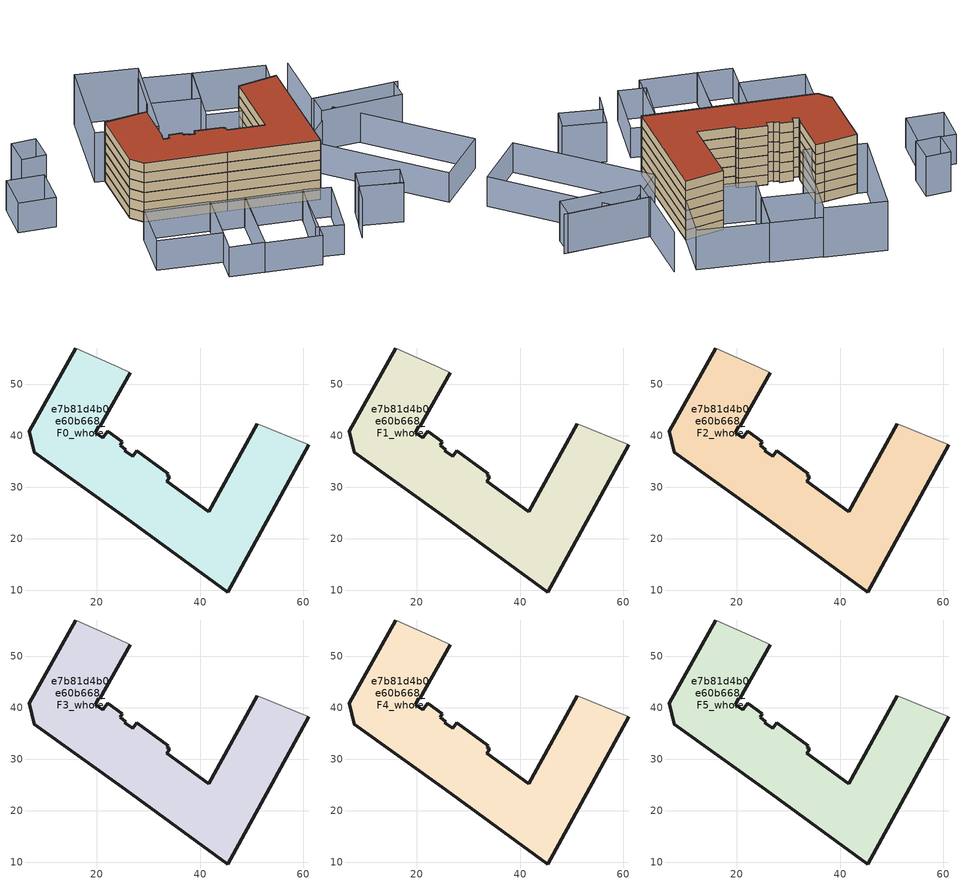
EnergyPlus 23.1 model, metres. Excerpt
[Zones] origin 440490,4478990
e7b81d4b0e60b668_F0_whole
 floor ground (EU_floor_Construction): 45.41,9.68 61.04,38.27 51.06,42.31 41.72,25.24 33.57,31.15 34.09,31.9 33.64,32.26 33.85,32.6 27.71,37.05 26.91,35.96 25.42,37.06 25.61,37.3 24.51,38.16 24.91,38.76 22.06,40.83 21.12,39.58 19.7,40.59 20.39,41.78 20.56,41.7 26.49,52.22 24.2,53.25 15.86,56.99 6.9,40.83 7.89,36.81 25.55,24.11 z0
 wall outside (EU_wall_Construction): 26.49,52.22 20.56,41.7 20.39,41.78 19.7,40.59 21.12,39.58 22.06,40.83 24.91,38.76 24.51,38.16 25.61,37.3 25.42,37.06 26.91,35.96 27.71,37.05 33.85,32.6 33.64,32.26 34.09,31.9 33.57,31.15 41.72,25.24 51.06,42.31 / 61.04,38.27 45.41,9.68 25.55,24.11 7.89,36.81 6.9,40.83 15.86,56.99 z0:3
 wall adiabatic (EU_wall_Construction): 51.06,42.31 61.04,38.27 / 15.86,56.99 24.2,53.25 26.49,52.22 z0:3
e7b81d4b0e60b668_F1_whole
 floor to e7b81d4b0e60b668_F0_whole (EU_floor_Construction): 45.41,9.68 61.04,38.27 51.06,42.31 41.72,25.24 33.57,31.15 34.09,31.9 33.64,32.26 33.85,32.6 27.71,37.05 26.91,35.96 25.42,37.06 25.61,37.3 24.51,38.16 24.91,38.76 22.06,40.83 21.12,39.58 19.7,40.59 20.39,41.78 20.56,41.7 26.49,52.22 24.2,53.25 15.86,56.99 6.9,40.83 7.89,36.81 25.55,24.11 z3
 wall outside (EU_wall_Construction): 26.49,52.22 20.56,41.7 20.39,41.78 19.7,40.59 21.12,39.58 22.06,40.83 24.91,38.76 24.51,38.16 25.61,37.3 25.42,37.06 26.91,35.96 27.71,37.05 33.85,32.6 33.64,32.26 34.09,31.9 33.57,31.15 41.72,25.24 51.06,42.31 / 61.04,38.27 45.41,9.68 25.55,24.11 7.89,36.81 6.9,40.83 15.86,56.99 z3:6
 wall adiabatic (EU_wall_Construction): 51.06,42.31 61.04,38.27 / 15.86,56.99 24.2,53.25 26.49,52.22 z3:6
e7b81d4b0e60b668_F2_whole
 floor to e7b81d4b0e60b668_F1_whole (EU_floor_Construction): 45.41,9.68 61.04,38.27 51.06,42.31 41.72,25.24 33.57,31.15 34.09,31.9 33.64,32.26 33.85,32.6 27.71,37.05 26.91,35.96 25.42,37.06 25.61,37.3 24.51,38.16 24.91,38.76 22.06,40.83 21.12,39.58 19.7,40.59 20.39,41.78 20.56,41.7 26.49,52.22 24.2,53.25 15.86,56.99 6.9,40.83 7.89,36.81 25.55,24.11 z6
 wall outside (EU_wall_Construction): 26.49,52.22 20.56,41.7 20.39,41.78 19.7,40.59 21.12,39.58 22.06,40.83 24.91,38.76 24.51,38.16 25.61,37.3 25.42,37.06 26.91,35.96 27.71,37.05 33.85,32.6 33.64,32.26 34.09,31.9 33.57,31.15 41.72,25.24 51.06,42.31 / 61.04,38.27 45.41,9.68 25.55,24.11 7.89,36.81 6.9,40.83 15.86,56.99 z6:9
 wall adiabatic (EU_wall_Construction): 51.06,42.31 61.04,38.27 / 15.86,56.99 24.2,53.25 26.49,52.22 z6:9
e7b81d4b0e60b668_F3_whole
 floor to e7b81d4b0e60b668_F2_whole (EU_floor_Construction): 45.41,9.68 61.04,38.27 51.06,42.31 41.72,25.24 33.57,31.15 34.09,31.9 33.64,32.26 33.85,32.6 27.71,37.05 26.91,35.96 25.42,37.06 25.61,37.3 24.51,38.16 24.91,38.76 22.06,40.83 21.12,39.58 19.7,40.59 20.39,41.78 20.56,41.7 26.49,52.22 24.2,53.25 15.86,56.99 6.9,40.83 7.89,36.81 25.55,24.11 z9
 wall outside (EU_wall_Construction): 26.49,52.22 20.56,41.7 20.39,41.78 19.7,40.59 21.12,39.58 22.06,40.83 24.91,38.76 24.51,38.16 25.61,37.3 25.42,37.06 26.91,35.96 27.71,37.05 33.85,32.6 33.64,32.26 34.09,31.9 33.57,31.15 41.72,25.24 51.06,42.31 / 61.04,38.27 45.41,9.68 25.55,24.11 7.89,36.81 6.9,40.83 15.86,56.99 z9:12
 wall adiabatic (EU_wall_Construction): 51.06,42.31 61.04,38.27 / 15.86,56.99 24.2,53.25 26.49,52.22 z9:12
e7b81d4b0e60b668_F4_whole
 floor to e7b81d4b0e60b668_F3_whole (EU_floor_Construction): 45.41,9.68 61.04,38.27 51.06,42.31 41.72,25.24 33.57,31.15 34.09,31.9 33.64,32.26 33.85,32.6 27.71,37.05 26.91,35.96 25.42,37.06 25.61,37.3 24.51,38.16 24.91,38.76 22.06,40.83 21.12,39.58 19.7,40.59 20.39,41.78 20.56,41.7 26.49,52.22 24.2,53.25 15.86,56.99 6.9,40.83 7.89,36.81 25.55,24.11 z12
 wall outside (EU_wall_Construction): 26.49,52.22 20.56,41.7 20.39,41.78 19.7,40.59 21.12,39.58 22.06,40.83 24.91,38.76 24.51,38.16 25.61,37.3 25.42,37.06 26.91,35.96 27.71,37.05 33.85,32.6 33.64,32.26 34.09,31.9 33.57,31.15 41.72,25.24 51.06,42.31 / 61.04,38.27 45.41,9.68 25.55,24.11 7.89,36.81 6.9,40.83 15.86,56.99 z12:15
 wall adiabatic (EU_wall_Construction): 51.06,42.31 61.04,38.27 / 15.86,56.99 24.2,53.25 26.49,52.22 z12:15
e7b81d4b0e60b668_F5_whole
 floor to e7b81d4b0e60b668_F4_whole (EU_floor_Construction): 45.41,9.68 61.04,38.27 51.06,42.31 41.72,25.24 33.57,31.15 34.09,31.9 33.64,32.26 33.85,32.6 27.71,37.05 26.91,35.96 25.42,37.06 25.61,37.3 24.51,38.16 24.91,38.76 22.06,40.83 21.12,39.58 19.7,40.59 20.39,41.78 20.56,41.7 26.49,52.22 24.2,53.25 15.86,56.99 6.9,40.83 7.89,36.81 25.55,24.11 z15
 wall outside (EU_wall_Construction): 26.49,52.22 20.56,41.7 20.39,41.78 19.7,40.59 21.12,39.58 22.06,40.83 24.91,38.76 24.51,38.16 25.61,37.3 25.42,37.06 26.91,35.96 27.71,37.05 33.85,32.6 33.64,32.26 34.09,31.9 33.57,31.15 41.72,25.24 51.06,42.31 / 61.04,38.27 45.41,9.68 25.55,24.11 7.89,36.81 6.9,40.83 15.86,56.99 z15:18
 wall adiabatic (EU_wall_Construction): 51.06,42.31 61.04,38.27 / 15.86,56.99 24.2,53.25 26.49,52.22 z15:18
 roof outside (EU_roof_Construction): 51.06,42.31 61.04,38.27 45.41,9.68 25.55,24.11 7.89,36.81 6.9,40.83 15.86,56.99 24.2,53.25 26.49,52.22 20.56,41.7 20.39,41.78 19.7,40.59 21.12,39.58 22.06,40.83 24.91,38.76 24.51,38.16 25.61,37.3 25.42,37.06 26.91,35.96 27.71,37.05 33.85,32.6 33.64,32.26 34.09,31.9 33.57,31.15 41.72,25.24 z18
shading: 24.21,-6.97 35.3,7.05 / 35.3,7.05 41.15,2.43 / 41.15,2.43 30.06,-11.59 / 30.06,-11.59 24.21,-6.97 / 10.35,-1.88 22.92,15.84 / 22.92,15.84 35.28,7.06 / 35.28,7.06 22.71,-10.66 / 22.71,-10.66 10.35,-1.88 / 2.87,3.68 15.54,21.2 / 15.54,21.2 23.1,15.73 / 23.1,15.73 10.43,-1.78 / 10.43,-1.78 2.87,3.68 / 69.89,26.8 82.34,-10.46 / 82.34,-10.46 65.98,-15.93 / 65.98,-15.93 53.53,21.34 / 53.53,21.34 69.89,26.8 / 6.96,9.31 -7.1,19.54 / -7.1,19.54 1.55,31.44 / 1.55,31.44 15.61,21.21 / 15.61,21.21 6.96,9.31 / -17.01,57.89 -11.11,67.08 / -11.11,67.08 -2.57,61.59 / -2.57,61.59 -8.48,52.4 / -8.48,52.4 -17.01,57.89 z0:9; 38.83,-10.14 42.43,-5.74 / 42.43,-5.74 51.5,-13.15 / 86.2,18.96 65.59,30.27 / 65.59,30.27 74.08,45.75 / 51.38,-13.19 42.56,-5.84 / 42.56,-5.84 46.59,-1.01 / 46.59,-1.01 55.4,-8.35 / 55.4,-8.35 51.38,-13.19 / 82.3,14.15 63.13,24.68 / 63.13,24.68 66.07,30.04 / 66.07,30.04 85.24,19.5 / 85.24,19.5 82.3,14.15 / 54.64,61.21 69.74,49.3 / 69.74,49.3 57.54,33.83 / 57.54,33.83 42.44,45.73 / 42.44,45.73 54.64,61.21 / 5.3,71.21 1.46,64.29 / 1.46,64.29 -4.44,67.57 / -4.44,67.57 -0.6,74.49 / -0.6,74.49 5.3,71.21 / 47.28,51.81 36.34,60.54 / 36.34,60.54 43.81,69.9 / 43.81,69.9 54.75,61.17 / 54.75,61.17 47.28,51.81 z0:12; 43.95,70.09 26.84,48.35 / 26.84,48.35 13.72,58.67 / 13.72,58.67 30.83,80.42 / 30.83,80.42 43.95,70.09 z0:15
[Building]
EU S2 Campaign: North Axis=0; Terrain=City; Solar Distribution=FullExterior
[Site:Location]
Madrid: Latitude=40.5; Longitude=-3.5; Time Zone=1; Elevation=609
[SizingPeriod:WeatherFileDays]
AnnualSizingPeriod: Begin Month=1; Begin Day of Month=1; End Month=12; End Day of Month=31; Day of Week for Start Day=Monday; Use Weather File Daylight Saving Period=No; Use Weather File Rain and Snow Indicators=No
[MATERIAL]
EU_InternalMass_Material: Roughness=MediumRough; Thickness=0.1; Conductivity=1; Density=1800; Specific Heat=900; Thermal Absorptance=0.9; Solar Absorptance=0.7; Visible Absorptance=0.7
[MATERIAL:NOMASS] Roughness=MediumRough; Thermal Absorptance=0.9; Solar Absorptance=0.7; Visible Absorptance=0.7
Name | Thermal Resistance
EU_wall_NoMass; EU_roof_NoMass | 2.16768
EU_floor_NoMass | 1.14339
[CONSTRUCTION]
EU_wall_Construction: EU_wall_NoMass
EU_roof_Construction: EU_roof_NoMass
EU_floor_Construction: EU_floor_NoMass
EU_InternalMass_Construction: EU_InternalMass_Material
[ZONE] Type=1; Multiplier=1; Ceiling Height=autocalculate; Floor Area=autocalculate; Part of Total Floor Area=Yes
Name | Volume
e7b81d4b0e60b668_F0_whole | 2643.39
e7b81d4b0e60b668_F1_whole; e7b81d4b0e60b668_F2_whole; e7b81d4b0e60b668_F3_whole; e7b81d4b0e60b668_F4_whole; e7b81d4b0e60b668_F5_whole | 2643.4
[INTERNALMASS] Construction=EU_InternalMass_Construction; Surface Area=881.145
Name | Zone or ZoneList
e7b81d4b0e60b668_F0_whole_EU_InternalMass | e7b81d4b0e60b668_F0_whole
e7b81d4b0e60b668_F1_whole_EU_InternalMass | e7b81d4b0e60b668_F1_whole
e7b81d4b0e60b668_F2_whole_EU_InternalMass | e7b81d4b0e60b668_F2_whole
e7b81d4b0e60b668_F3_whole_EU_InternalMass | e7b81d4b0e60b668_F3_whole
e7b81d4b0e60b668_F4_whole_EU_InternalMass | e7b81d4b0e60b668_F4_whole
e7b81d4b0e60b668_F5_whole_EU_InternalMass | e7b81d4b0e60b668_F5_whole
[OTHEREQUIPMENT] Fuel Type=Electricity; Design Level Calculation Method=Watts/Area; Power per Zone Floor Area=1; Fraction Latent=0; Fraction Radiant=0; Fraction Lost=0; Carbon Dioxide Generation Rate=0; EndUse Subcategory=EU_Step8_InternalGains
Name | Zone or ZoneList or Space or SpaceList | Schedule
EU_Step8_InternalGain_e7b81d4b0e60b668_F0_whole_f000 | e7b81d4b0e60b668_F0_whole | EU_Step8_GainSchedule_e7b81d4b0e60b668_F0_whole_f000
EU_Step8_InternalGain_e7b81d4b0e60b668_F1_whole_f000 | e7b81d4b0e60b668_F1_whole | EU_Step8_GainSchedule_e7b81d4b0e60b668_F1_whole_f000
EU_Step8_InternalGain_e7b81d4b0e60b668_F2_whole_f000 | e7b81d4b0e60b668_F2_whole | EU_Step8_GainSchedule_e7b81d4b0e60b668_F2_whole_f000
EU_Step8_InternalGain_e7b81d4b0e60b668_F3_whole_f000 | e7b81d4b0e60b668_F3_whole | EU_Step8_GainSchedule_e7b81d4b0e60b668_F3_whole_f000
EU_Step8_InternalGain_e7b81d4b0e60b668_F4_whole_f000 | e7b81d4b0e60b668_F4_whole | EU_Step8_GainSchedule_e7b81d4b0e60b668_F4_whole_f000
EU_Step8_InternalGain_e7b81d4b0e60b668_F5_whole_f000 | e7b81d4b0e60b668_F5_whole | EU_Step8_GainSchedule_e7b81d4b0e60b668_F5_whole_f000
[ZONEVENTILATION:DESIGNFLOWRATE] Schedule=EU_AlwaysOn; Design Flow Rate Calculation Method=AirChanges/Hour; Air Changes per Hour=0.480546; Ventilation Type=Natural; Fan Pressure Rise=0; Fan Total Efficiency=1; Constant Term Coefficient=1; Temperature Term Coefficient=0; Velocity Term Coefficient=0; Velocity Squared Term Coefficient=0; Minimum Indoor Temperature=-100; Maximum Indoor Temperature=100; Delta Temperature=-100; Minimum Outdoor Temperature=-100; Maximum Outdoor Temperature=100; Maximum Wind Speed=40
Name | Zone or ZoneList or Space or SpaceList
EU_ConstantAir_e7b81d4b0e60b668_F0_whole | e7b81d4b0e60b668_F0_whole
EU_ConstantAir_e7b81d4b0e60b668_F1_whole | e7b81d4b0e60b668_F1_whole
EU_ConstantAir_e7b81d4b0e60b668_F2_whole | e7b81d4b0e60b668_F2_whole
EU_ConstantAir_e7b81d4b0e60b668_F3_whole | e7b81d4b0e60b668_F3_whole
EU_ConstantAir_e7b81d4b0e60b668_F4_whole | e7b81d4b0e60b668_F4_whole
EU_ConstantAir_e7b81d4b0e60b668_F5_whole | e7b81d4b0e60b668_F5_whole
[HVACTEMPLATE:THERMOSTAT] Constant Heating Setpoint=20; Constant Cooling Setpoint=50
EU_HeatOnly_e7b81d4b0e60b668_F0_whole; EU_HeatOnly_e7b81d4b0e60b668_F1_whole; EU_HeatOnly_e7b81d4b0e60b668_F2_whole; EU_HeatOnly_e7b81d4b0e60b668_F3_whole; EU_HeatOnly_e7b81d4b0e60b668_F4_whole; EU_HeatOnly_e7b81d4b0e60b668_F5_whole
[HVACTEMPLATE:ZONE:IDEALLOADSAIRSYSTEM] System Availability Schedule=EU_AlwaysOn; Maximum Heating Supply Air Temperature=50; Minimum Cooling Supply Air Temperature=13; Maximum Heating Supply Air Humidity Ratio=0.0156; Minimum Cooling Supply Air Humidity Ratio=0.0077; Heating Limit=NoLimit; Cooling Limit=NoLimit; Heating Availability Schedule=EU_AlwaysOn; Cooling Availability Schedule=EU_CoolingOff; Dehumidification Control Type=ConstantSensibleHeatRatio; Cooling Sensible Heat Ratio=0.7; Dehumidification Setpoint=60; Humidification Control Type=None; Humidification Setpoint=30; Outdoor Air Method=None; Outdoor Air Flow Rate per Person=0.00944; Outdoor Air Flow Rate per Zone Floor Area=0; Outdoor Air Flow Rate per Zone=0; Demand Controlled Ventilation Type=None; Outdoor Air Economizer Type=NoEconomizer; Heat Recovery Type=None; Sensible Heat Recovery Effectiveness=0.7; Latent Heat Recovery Effectiveness=0.65
Name | Template Thermostat
e7b81d4b0e60b668_F0_whole | EU_HeatOnly_e7b81d4b0e60b668_F0_whole
e7b81d4b0e60b668_F1_whole | EU_HeatOnly_e7b81d4b0e60b668_F1_whole
e7b81d4b0e60b668_F2_whole | EU_HeatOnly_e7b81d4b0e60b668_F2_whole
e7b81d4b0e60b668_F3_whole | EU_HeatOnly_e7b81d4b0e60b668_F3_whole
e7b81d4b0e60b668_F4_whole | EU_HeatOnly_e7b81d4b0e60b668_F4_whole
e7b81d4b0e60b668_F5_whole | EU_HeatOnly_e7b81d4b0e60b668_F5_whole
[SIZING:ZONE] Zone Cooling Design Supply Air Temperature Input Method=SupplyAirTemperature; Zone Cooling Design Supply Air Temperature=13; Zone Heating Design Supply Air Temperature Input Method=SupplyAirTemperature; Zone Heating Design Supply Air Temperature=50; Zone Cooling Design Supply Air Humidity Ratio=0.008; Zone Heating Design Supply Air Humidity Ratio=0.008; Cooling Design Air Flow Method=DesignDay; Cooling Design Air Flow Rate=0; Cooling Minimum Air Flow per Zone Floor Area=0.000762; Cooling Minimum Air Flow=0; Cooling Minimum Air Flow Fraction=0.2; Heating Design Air Flow Method=DesignDay; Heating Design Air Flow Rate=0; Heating Maximum Air Flow per Zone Floor Area=0.002032; Heating Maximum Air Flow=0.141576; Heating Maximum Air Flow Fraction=0.3; Account for Dedicated Outdoor Air System=No; Dedicated Outdoor Air System Control Strategy=NeutralSupplyAir; Dedicated Outdoor Air Low Setpoint Temperature for Design=autosize; Dedicated Outdoor Air High Setpoint Temperature for Design=autosize; Zone Load Sizing Method=Sensible Load Only No Latent Load; Zone Latent Cooling Design Supply Air Humidity Ratio Input Method=HumidityRatioDifference; Zone Cooling Design Supply Air Humidity Ratio Difference=0.005; Zone Latent Heating Design Supply Air Humidity Ratio Input Method=HumidityRatioDifference; Zone Humidification Design Supply Air Humidity Ratio Difference=0.005
e7b81d4b0e60b668_F0_whole; e7b81d4b0e60b668_F1_whole; e7b81d4b0e60b668_F2_whole; e7b81d4b0e60b668_F3_whole; e7b81d4b0e60b668_F4_whole; e7b81d4b0e60b668_F5_whole
[SCHEDULE:CONSTANT]
Name | Hourly Value
EU_AlwaysOn | 1
EU_CoolingOff | 0
[SCHEDULE:FILE] Column Number=1; Rows to Skip at Top=0; Number of Hours of Data=8760; Column Separator=Comma; Interpolate to Timestep=No; Minutes per Item=60; Adjust Schedule for Daylight Savings=Yes
Name | File
EU_Step8_GainSchedule_e7b81d4b0e60b668_F0_whole_f000 | ../../schedules/e7b81d4b0e60b668/e7b81d4b0e60b668_F0_whole_f000_gain.csv
EU_Step8_GainSchedule_e7b81d4b0e60b668_F1_whole_f000 | ../../schedules/e7b81d4b0e60b668/e7b81d4b0e60b668_F1_whole_f000_gain.csv
EU_Step8_GainSchedule_e7b81d4b0e60b668_F2_whole_f000 | ../../schedules/e7b81d4b0e60b668/e7b81d4b0e60b668_F2_whole_f000_gain.csv
EU_Step8_GainSchedule_e7b81d4b0e60b668_F3_whole_f000 | ../../schedules/e7b81d4b0e60b668/e7b81d4b0e60b668_F3_whole_f000_gain.csv
EU_Step8_GainSchedule_e7b81d4b0e60b668_F4_whole_f000 | ../../schedules/e7b81d4b0e60b668/e7b81d4b0e60b668_F4_whole_f000_gain.csv
EU_Step8_GainSchedule_e7b81d4b0e60b668_F5_whole_f000 | ../../schedules/e7b81d4b0e60b668/e7b81d4b0e60b668_F5_whole_f000_gain.csv
